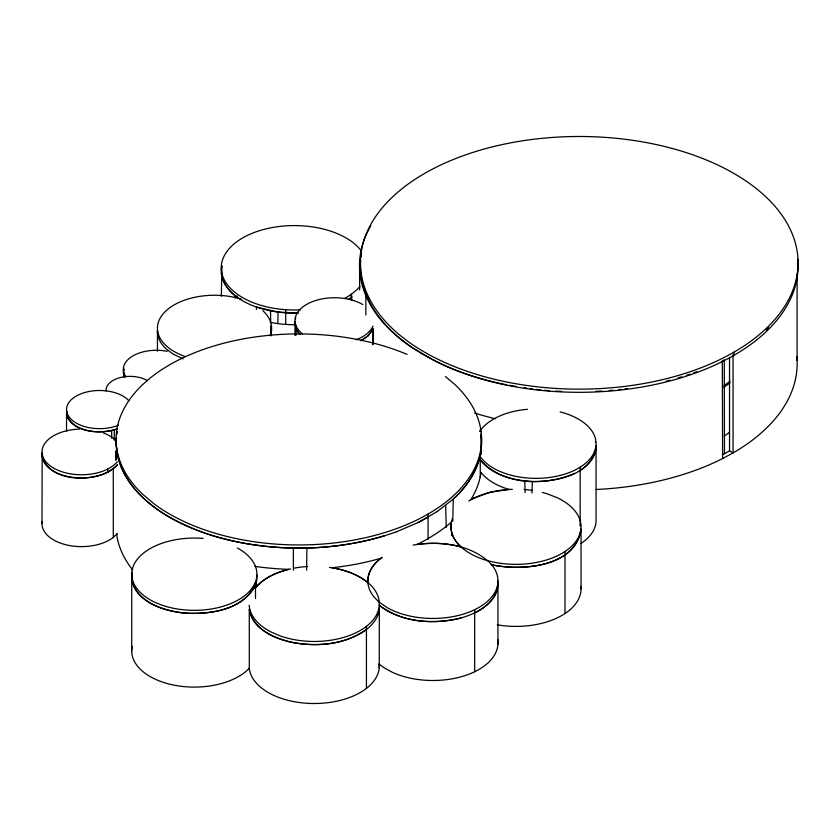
<?xml version="1.0" encoding="UTF-8"?>
<svg xmlns="http://www.w3.org/2000/svg" width="840" height="840" viewBox="0 0 840 840"><rect width="100%" height="100%" fill="white"/><g stroke="black" fill="none" stroke-linecap="round" stroke-linejoin="round"><path stroke-width="1.26" d="M66.538 431.519L66.549 413.406C67.032 406.161 65.793 416.923 68.114 418.582C70.56 422.846 74.781 425.733 79.17 427.76C91.214 432.915 105.284 433.146 117.59 428.726M116.088 459.564L115.867 452.77A34.545 19.95 0 0 0 115.406 451.112M157.447 351.246L157.458 330.456A57.078 32.959 0 0 0 166.173 348.915L173.03 354.018L183.036 358.848M295.008 335.276L295.155 321.772M132.227 646.412A62.59 36.141 0 0 0 175.066 685.346A62.59 36.141 0 0 0 249.281 668.251A65.09 37.58 0 0 0 314.496 703.51A65.09 37.58 0 0 0 379.25 667.957L379.323 607.981A65.09 37.58 0 0 1 366.44 629.517C344.096 645.435 314.339 647.514 288.225 641.508C271.908 637.235 252.053 627.784 249.375 609.273C252.819 630.294 276.433 639.313 294.913 642.947C319.169 646.874 346.038 644.207 366.44 629.517M481.383 454.241L480.953 434.427M114.272 440.171L114.293 429.828L116.802 429.03M116.245 437.955C114.608 491.967 170.646 523.551 216.038 536.676C274.743 553.224 338.741 552.079 396.385 531.836M306.631 570.108L306.894 548.016C333.207 547.271 359.468 543.407 384.668 535.763M221.329 296.279L221.928 265.734C219.009 277.578 226.496 289.149 235.62 296.09A73.101 42.21 0 0 0 254.047 306.169C268.128 311.367 283.227 313.519 298.2 313.1M277.851 323.568L278.03 312.092L256.431 307.041L256.431 309.488M452.77 521.293L453.274 499.034C467.922 485.688 479.63 467.838 481.394 447.699M531.982 493.059L532.319 481.457C513.881 480.438 493.563 475.734 481.173 460.992M372.582 344.61L373.107 328.892L373.107 344.589M581.018 529.085C575.778 567.43 521.01 571.295 491.169 564.638M596.043 445.977C592.904 474.884 556.332 481.981 532.319 481.457M596.033 446.135C596.305 456.593 588.536 465.119 580.167 470.348M117.401 464.741C106.155 477.068 87.633 479.189 71.894 477.246C59.262 475.471 41.149 468.479 42.157 453.054L42 523.53M295.008 323.568L296.026 328.902L299.754 334.562L295.964 328.734L295.166 321.762M116.235 439.394C114.471 474.59 142.758 502.467 171.434 518.259C212.615 540.792 260.348 548.909 306.894 548.016M131.733 650.843L131.733 577.416C133.13 564.753 130.946 580.325 132.258 582.057C133.487 586.94 136.196 591.255 139.608 594.92C151.064 606.218 167.255 611.026 182.868 612.896C209.276 615.058 246.12 610.228 256.452 581.742A62.59 36.141 0 0 0 256.767 574.938M580.997 529.547C575.379 567.273 521.651 571.022 492.051 564.911M116.718 434.606L117.138 431.613L116.802 433.115M497.731 580.766C499.485 604.128 473.078 615.941 453.82 619.626C428.568 624.099 400.239 621.422 379.334 605.409M271.131 335.559L270.921 326.729M271.047 335.832L271.551 330.151L270.795 325.868M452.403 518.627C448.287 528.801 453.138 540.183 461.076 546.998C446.796 543.102 431.718 542.356 417.092 544.415A182.763 105.514 0 0 0 451.364 522.102C447.51 544.646 473.718 557.918 492.051 561.74A65.09 37.58 0 0 0 572.114 545.779A65.09 37.58 0 0 0 557.057 497.648L547.061 493.773A65.09 37.58 0 0 0 542.262 492.408M367.364 232.533L364.928 237.562A218.82 126.336 0 0 0 412.524 347.897L433.146 359.971L444.455 365.379A218.82 126.336 0 0 0 506.425 384.772M367.857 231.525L370.776 225.488M255.392 585.008C243.296 609.63 210.703 614.586 185.756 613.169C164.262 611.205 134.6 602.5 131.733 577.416M254.982 588.473C263.298 578.046 276.098 572.534 288.719 569.321A182.763 105.514 0 0 1 254.929 566.391M117.369 533.484L113.295 537.411A39.554 22.838 0 0 1 67.452 545.118A39.554 22.838 0 0 1 42.157 521.735M117.222 464.971C100.086 483.63 48.069 484.25 42 454.87M453.348 498.96C471.261 482.906 484.712 459.007 480.921 434.312M453.274 499.034L437.272 511.497M382.358 557.298C374.084 562.884 367.154 572.155 367.857 582.572C357.683 574.235 344.82 569.909 331.989 567.735A182.763 105.514 0 0 0 380.93 558.243C372.677 564.312 366.03 574.424 368.204 585.071A65.09 37.58 0 0 0 375.186 598.279L379.334 602.238L387.041 607.551A65.09 37.58 0 0 0 471.524 611.121A65.09 37.58 0 0 0 490.581 563.482C470.495 543.952 439.709 540.719 413.175 545.097M396.512 531.783L418.142 522.533L437.241 511.518M468.752 500.997C481.814 493.101 497.249 489.825 512.369 489.332M722.389 454.808A213.811 123.438 0 0 0 724.458 453.705L729.529 450.87L733.068 452.918A218.82 126.336 0 0 0 796.835 356.727M360.875 340.809L368.592 335.401L373.107 328.892L368.13 335.843L361.61 340.399M474.673 612.864C486.266 607.288 498.666 596.831 497.826 582.75M596.232 489.489A218.82 126.336 0 0 0 722.6 458.577L733.068 452.918L733.068 354.795M418.183 522.522L428.064 517.22M574.591 473.413C544.898 486.171 504.084 485.636 480.858 460.645M66.549 413.406C71.799 432.621 98.123 434.06 114.293 429.828M461.139 617.904C433.839 624.845 402.15 622.787 379.144 605.231M290.619 568.953C278.187 571.746 265.661 576.891 256.746 586.278A62.59 36.141 0 0 0 255.791 582.11M366.544 295.491L365.841 295.586L365.841 314.958M297.875 313.036L278.03 312.092M329.49 567.43C343.381 569.321 357.326 573.962 368.277 582.928A65.09 37.58 0 0 1 379.029 600.18L379.323 604.811A65.09 37.58 0 0 1 280.329 635.964L270.701 631.827A65.09 37.58 0 0 1 249.197 605.283M508.956 385.276L516.033 386.411M524.286 387.744L526.638 388.122M221.329 273.042C222.243 282.272 228.155 290.105 235.2 295.764L237.51 296.331M113.274 468.72L113.295 537.411M378.935 663.947L383.849 667.632L392.616 672.441A65.09 37.58 0 0 0 463.838 675.98A65.09 37.58 0 0 0 497.731 639.639M445.399 376.541L454.965 384.584A182.763 105.514 0 0 1 402.35 526.397A182.763 105.514 0 0 1 154.182 503.927L142.716 494.298A182.763 105.514 0 0 1 175.329 361.651A182.763 105.514 0 0 1 407.032 354.396M580.598 525.557L580.346 524.465M595.455 441.913L595.381 441.661M480.165 429.839L480.638 431.792M451.458 534.786L451.584 535.573M116.739 534.198L117.233 537.904A182.763 105.514 0 0 0 132.605 569.856M351.425 293.874L351.803 300.353M351.057 294.745L351.351 299.933M524.769 480.911L525.105 492.566M445.651 505.449L446.25 527.478M270.532 310.853L270.69 322.507M379.218 664.157L379.25 667.957M722.337 360.581L722.6 458.577M293.349 548.079L293.401 570.15M111.668 430.5L111.689 438.249M724.29 359.594L724.458 453.705M480.249 455.448L480.281 477.435M359.594 262.427L359.635 289.947M115.867 452.77L115.867 460.488M797.087 274.04L797.087 360.381M733.981 352.149L733.981 355.32M729.529 357.977L729.529 450.87M596.053 446.292L596.064 520.769A60.091 34.692 0 0 1 581.144 543.301M581.038 530.03L581.038 588.903M580.167 467.177L580.167 525.861M564.995 551.492L564.995 613.536M497.952 585.28L497.952 644.154M474.673 609.693L474.673 671.738M428.064 514.048L428.075 539.375M366.44 626.346L366.44 688.391M295.964 328.734L295.964 335.276M295.544 316.827L295.544 318.938M295.544 325.059L295.544 335.181M285.716 309.697L285.716 324.419M255.486 585.018L255.486 598.51M252.62 587.36L252.62 590.52M249.281 609.378L249.281 668.251M235.2 295.764L235.2 298.211M107.814 469.014L107.814 472.175M294.031 324.713A73.101 42.21 0 0 1 270.312 322.361M580.933 586.667A65.09 37.58 0 0 1 497.332 624.834M116.088 454.44A34.545 19.95 0 0 1 115.794 457.79M117.222 461.811A39.554 22.838 0 0 1 70.56 473.865A39.554 22.838 0 0 1 42.263 449.284A39.554 22.838 0 0 1 79.59 429.114M103.446 432.905A39.554 22.838 0 0 1 116.141 440.843M118.451 425.24A33.044 19.079 0 0 1 71.673 419.8A33.044 19.079 0 0 1 83.066 393.046A33.044 19.079 0 0 1 128.877 400.754M125.454 376.068A33.044 19.079 0 0 1 132.71 356.034A33.044 19.079 0 0 1 167.202 351.32M262.847 310.685A57.078 32.959 0 0 1 270.165 335.548M184.59 356.276A57.078 32.959 0 0 1 164.945 311.861A57.078 32.959 0 0 1 241.196 299.082M352.044 296.877A73.101 42.21 0 0 1 348.39 299.376M359.993 286.367A73.101 42.21 0 0 1 344.411 298.546M300.269 309.855A73.101 42.21 0 0 1 222.547 275.719A73.101 42.21 0 0 1 272.937 227.43A73.101 42.21 0 0 1 361.536 251.15M372.96 326.099A39.554 22.838 0 0 1 355.845 339.832M302.379 333.858A39.554 22.838 0 0 1 309.12 303.093A39.554 22.838 0 0 1 362.764 304.563M797.748 259.13A218.82 126.336 0 0 1 676.799 379.071A218.82 126.336 0 0 1 438.134 362.534L421.932 353.798L412.031 347.466A218.82 126.336 0 0 1 369.925 302.788L366.104 294.546A218.82 126.336 0 0 1 360.633 260.652M360.99 256.998A218.82 126.336 0 0 1 361.536 253.355M254.993 583.223A62.59 36.141 0 0 1 256.368 587.349M495.327 418.74A218.82 126.336 0 0 1 474.527 412.986M768.768 327.705A218.82 126.336 0 0 1 766.29 330.162M696.749 371.7A218.82 126.336 0 0 1 693.357 372.939M689.924 374.136A218.82 126.336 0 0 1 686.458 375.302M681.786 376.793A218.82 126.336 0 0 1 678.226 377.864M669.827 380.226A218.82 126.336 0 0 1 666.162 381.171M627.333 388.584A218.82 126.336 0 0 1 624.939 388.899M621.337 389.33A218.82 126.336 0 0 1 618.933 389.603M612.906 390.212A218.82 126.336 0 0 1 609.273 390.526M601.986 391.052A218.82 126.336 0 0 1 595.885 391.387M561.635 391.43A218.82 126.336 0 0 1 555.545 391.104M549.454 390.684A218.82 126.336 0 0 1 544.614 390.285M540.992 389.939A218.82 126.336 0 0 1 536.172 389.424M532.571 388.994A218.82 126.336 0 0 1 530.177 388.7M560.123 411.894A60.091 34.692 0 0 1 578.382 468.248A60.091 34.692 0 0 1 480.858 457.475M479.745 431.445A60.091 34.692 0 0 1 527.457 409.322M524.265 489.51A65.09 37.58 0 0 1 532.151 490.382M294.126 568.155A65.09 37.58 0 0 1 307.545 566.506M237.531 548.058A62.59 36.141 0 0 1 223.871 606.06A62.59 36.141 0 0 1 132.678 580.482A62.59 36.141 0 0 1 203.185 538.429M106.082 390.989A24.035 13.881 0 0 1 120.582 377.496A24.035 13.881 0 0 1 147.515 380.688M270.827 332.619A57.078 32.959 0 0 1 271.31 334.75M730.002 381.213A189.032 109.137 0 0 1 723.912 385.644M730.013 382.872A190.785 110.145 0 0 1 723.587 387.429M729.236 432.516A190.785 110.145 0 0 1 724.206 436.065M123.396 371.354L124.572 377.695L123.344 372.897L123.974 368.855L123.396 371.28M473.687 498.204L470.788 499.716A182.763 105.514 0 0 0 481.016 472.395A60.091 34.692 0 0 0 509.103 489.416L490.245 492.261L473.687 498.204M461.947 369.464A218.82 126.336 0 0 0 797.874 268.149A218.82 126.336 0 0 0 477.939 150.843A218.82 126.336 0 0 0 461.947 369.464"/></g></svg>
